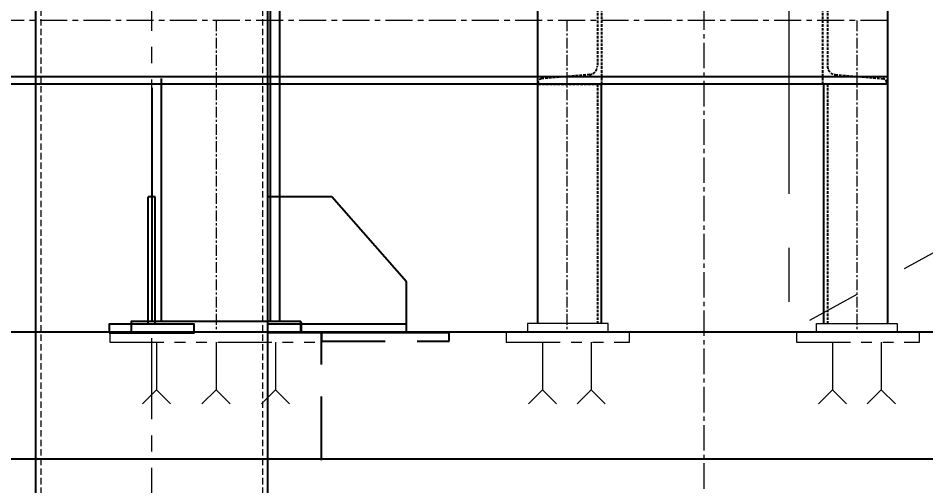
# Model space of a CAD drawing. Header units: millimetres. Extents: x -243837 to -5443, y 40 to 285140.
# Drawn here: x -110317 to -109249, y 111957 to 112507 of the extents above; entities that cross this region are included whole.
import ezdxf

# ---------------------------------------------------------------- set-up
doc = ezdxf.new("R2010")
doc.units = ezdxf.units.MM
for name, pattern in [('CENTER', [50.8, 31.75, -6.35, 6.35, -6.35]), ('CENTER2', [1.125, 0.75, -0.125, 0.125, -0.125]), ('HIDDEN', [0.375, 0.25, -0.125]), ('PHANTOM', [63.5, 31.75, -6.35, 6.35, -6.35, 6.35, -6.35])]:
    doc.linetypes.add(name, pattern=pattern)
for name, color, linetype, lineweight in [('CEN', 1, 'CENTER', 9), ('PHANTAM', 21, 'PHANTOM', 0), ('R-CENTER', 1, 'CENTER2', 5), ('R-OBJECT', 2, 'Continuous', 20)]:
    doc.layers.add(name, color=color, linetype=linetype, lineweight=lineweight)
for name, color, linetype in [('HD', 3, 'HIDDEN'), ('object', 4, 'Continuous'), ('object line', 4, 'Continuous')]:
    doc.layers.add(name, color=color, linetype=linetype)
doc.styles.add('KA', font='romans.shx', dxfattribs={"width": 0.7})
doc.dimstyles.new('rakesh', dxfattribs={"dimscale": 160, "dimtxt": 2.5, "dimasz": 1, "dimexe": 0.8, "dimexo": 0.8, "dimgap": 1, "dimtad": 1, "dimdec": 0, "dimzin": 0, "dimdsep": 46, "dimtxsty": 'KA', "dimblk": 'OBLIQUE', "dimcen": 1.5, "dimclrd": 1, "dimclre": 1, "dimclrt": 2, "dimadec": 0, "dimazin": 0, "dimtfac": 1, "dimtdec": 0, "dimtmove": 0, "dimatfit": 2, "dimfxl": 0, "dimtolj": 1, "dimtzin": 0, "dimlwd": -1, "dimlwe": -1, "dimarcsym": 1})

# ---------------------------------------------------------------- blocks, each defined once
blk = doc.blocks.new('_Oblique')
at = {"color": 0, "linetype": 'ByBlock', "lineweight": -2}
blk.add_line((-0.5, -0.5), (0.5, 0.5), dxfattribs=at)
blk = doc.blocks.new('*D224')
at = {"layer": 'DEFPOINTS', "color": 0, "ltscale": 10, "transparency": 16777216}
for p in [(-106760.2, 129714.9), (-190510.6, 125814.8, -169.4), (-106760.2, 110177.3)]:
    blk.add_point(p, dxfattribs=at)
at = {"layer": 'R-OBJECT', "color": 1, "ltscale": 10, "transparency": 16777216}
for p, q in [((-190510.6, 125942.8), (-190510.6, 129906.9)), ((-106760.2, 110305.3), (-106760.2, 129906.9)), ((-190510.6, 129714.9), (-106760.2, 129714.9))]:
    blk.add_line(p, q, dxfattribs=at)
at = {"layer": 'R-OBJECT', "color": 1, "ltscale": 10, "transparency": 16777216, "xscale": 160, "yscale": 160, "zscale": 160, "rotation": 180}
blk.add_blockref('_Oblique', (-190510.6, 129714.9), dxfattribs=at)
at = {"layer": 'R-OBJECT', "color": 1, "ltscale": 10, "transparency": 16777216, "xscale": 160, "yscale": 160, "zscale": 160}
blk.add_blockref('_Oblique', (-106760.2, 129714.9), dxfattribs=at)
at = {"layer": 'R-OBJECT', "color": 2, "ltscale": 10, "transparency": 16777216, "insert": (-148635.4, 130179.7), "char_height": 400, "attachment_point": 5, "style": 'KA'}
blk.add_mtext('\\A1;83750 (HORIZONTAL PULLEY CRS.)', dxfattribs=at)
blk = doc.blocks.new('*D267')
at = {"layer": 'DEFPOINTS', "color": 0, "ltscale": 10, "transparency": 16777216}
for p in [(-99129.9, 285140), (-118071.6, 111168.1)]:
    blk.add_point(p, dxfattribs=at)
at = {"layer": 'R-OBJECT', "color": 1, "ltscale": 10, "transparency": 16777216}
blk.add_line((-117727.6, 114327.7), (-118071.6, 111168.1), dxfattribs=at)
at = {"layer": 'R-OBJECT', "color": 1, "ltscale": 10, "transparency": 16777216, "xscale": 160, "yscale": 160, "zscale": 160, "rotation": 263.7862272517605}
blk.add_blockref('_Oblique', (-118071.6, 111168.1), dxfattribs=at)
at = {"layer": 'R-OBJECT', "color": 2, "ltscale": 10, "transparency": 16777216, "insert": (-118199.5, 113319.5), "char_height": 400, "attachment_point": 5, "rotation": 83.7862, "style": 'KA'}
blk.add_mtext('\\A1;R175000', dxfattribs=at)
blk = doc.blocks.new('vbf1')
at = {"ltscale": 10}
for p, q in [((8365570.4, 3692934.8, -7043.6), (8365570.4, 3690860.8, -7043.6)), ((8365843.4, 3692934.8, -7043.6), (8365843.4, 3690860.8, -7043.6))]:
    blk.add_line(p, q, dxfattribs=at)
at = {"color": 7, "ltscale": 10}
for p, q in [((8365702.9, 3691529.5, -7043.6), (8365702.9, 3691679.5, -7043.6)), ((8365710.9, 3691679.5, -7043.6), (8365702.9, 3691679.5, -7043.6)), ((8365710.9, 3691529.5, -7043.6), (8365710.9, 3691679.5, -7043.6)), ((8365918.9, 3691679.5, -7043.6), (8365843.4, 3691679.5, -7043.6)), ((8366006.9, 3691579.5, -7043.6), (8365918.9, 3691679.5, -7043.6)), ((8366006.9, 3691519.5, -7043.6), (8366006.9, 3691579.5, -7043.6)), ((8366006.9, 3691529.5, -7043.6), (8365843.4, 3691529.5, -7043.6)), ((8366006.9, 3691519.5, -7043.6), (8365843.4, 3691519.5, -7043.6))]:
    blk.add_line(p, q, dxfattribs=at)
at = {"ltscale": 50}
blk.add_line((8365882.7, 3691531.5, -6907.7), (8365882.7, 3691519.5, -6907.7), dxfattribs=at)
at = {"color": 3, "linetype": 'HIDDEN', "ltscale": 300}
blk.add_line((8365906.9, 3691369.5, -7043.6), (8365906.9, 3691519.5, -7043.6), dxfattribs=at)
at = {"color": 7, "ltscale": 10, "elevation": -7043.6}
blk.add_lwpolyline([(8365656.9, 3691519.5), (8365756.9, 3691519.5), (8365756.9, 3691529.5), (8365656.9, 3691529.5)], close=True, dxfattribs=at)
at = {"color": 3, "linetype": 'HIDDEN', "ltscale": 300, "elevation": -7043.6}
blk.add_lwpolyline([(8365906.9, 3691509.5), (8366056.9, 3691509.5), (8366056.9, 3691519.5), (8365906.9, 3691519.5)], close=True, dxfattribs=at)
at = {"layer": 'CEN', "ltscale": 3}
blk.add_line((8365706.9, 3693036.9, -6922.2), (8365706.9, 3690820.8, -7043.6), dxfattribs=at)
at = {"layer": 'R-OBJECT', "color": 3, "linetype": 'HIDDEN', "ltscale": 30}
for p, q in [((8365576.4, 3692934.8, -7043.6), (8365576.4, 3690860.8, -7043.6)), ((8365837.4, 3692934.8, -7043.6), (8365837.4, 3690860.8, -7043.6))]:
    blk.add_line(p, q, dxfattribs=at)

msp = doc.modelspace()

# ---------------------------------------------------------------- linework, layer by layer
for p, q in [((-109706.19, 112579.6, 0.87), (-109706.19, 112148.09, 0.87)), ((-109294.34, 112579.6, 0.87), (-109294.34, 112148.09, 0.87)), ((-109294.34, 112438.35, 109.58), (-110959.41, 112438.35, 109.58)), ((-109294.34, 112429.6, 109.58), (-110959.41, 112429.6, 109.58)), ((-109631.19, 112429.6, 0.87), (-109631.19, 112148.09, 0.87)), ((-109369.34, 112429.6, 0.87), (-109369.34, 112148.09, 0.87))]:
    msp.add_line(p, q)
at = {"ltscale": 50}
for p, q in [((-110009.43, 112150.09, -26.8), (-110009.43, 112575.09, -26.8)), ((-110020.43, 112150.09, -26.8), (-110020.43, 112564.09, -26.8)), ((-110148.43, 112150.09, -26.8), (-110148.43, 112436.09, -26.8)), ((-110159.43, 112150.09, -26.8), (-110159.43, 112425.09, -26.8)), ((-110184.43, 112150.09, -26.8), (-110184.43, 112138.09, -26.8)), ((-109984.43, 112150.09, -26.8), (-109984.43, 112138.09, -26.8))]:
    msp.add_line(p, q, dxfattribs=at)
at = {"ltscale": 50, "elevation": -26.8}
msp.add_lwpolyline([(-109984.43, 112150.09), (-110184.43, 112150.09), (-110184.43, 112138.09), (-109984.43, 112138.09)], close=True, dxfattribs=at)
at = {"layer": 'CEN'}
msp.add_line((-109294.34, 112504.6, 109.58), (-110959.41, 112504.6, 109.58), dxfattribs=at)
at = {"layer": 'CEN', "ltscale": 0.4}
for p, q in [((-110084.43, 112504.6, -26.8), (-110084.43, 112138.01, -26.8)), ((-109671.59, 112504.6, -6.7), (-109671.59, 112138.01, -6.7)), ((-109330.23, 112504.6, 0.87), (-109330.23, 112138.01, 0.87))]:
    msp.add_line(p, q, dxfattribs=at)
at = {"layer": 'HD', "ltscale": 12}
for p, q in [((-109635.67, 112429.6, 95.46), (-109635.67, 112148.09, 0.87)), ((-109364.87, 112429.6, 95.46), (-109364.87, 112148.09, 0.87))]:
    msp.add_line(p, q, dxfattribs=at)
at = {"layer": 'HD', "ltscale": 12, "elevation": 109.58}
for points in [[(-109705.27, 112577.33, 0.3888787), (-109701.62, 112573.35), (-109644.8, 112568.38, -0.3888787), (-109635.67, 112558.41), (-109635.67, 112450.79, -0.3888787), (-109644.8, 112440.83), (-109701.62, 112435.86, 0.3888787), (-109705.27, 112431.88), (-109705.27, 112429.6), (-109630.27, 112429.6), (-109630.27, 112579.6), (-109705.27, 112579.6)], [(-109295.27, 112577.33, -0.3888787), (-109298.92, 112573.35), (-109355.74, 112568.38, 0.3888787), (-109364.87, 112558.41), (-109364.87, 112450.79, 0.3888787), (-109355.74, 112440.83), (-109298.92, 112435.86, -0.3888787), (-109295.27, 112431.88), (-109295.27, 112429.6), (-109370.27, 112429.6), (-109370.27, 112579.6), (-109295.27, 112579.6)]]:
    msp.add_lwpolyline(points, format="xyb", close=True, dxfattribs=at)
at = {"layer": 'object', "color": 6, "elevation": -1749.74}
msp.add_lwpolyline([(-105710.16, 111988.09), (-111310.16, 111988.09)], dxfattribs=at)
at = {"layer": 'object line', "color": 6}
msp.add_line((-111710.16, 112138.09), (-105310.16, 112138.09), dxfattribs=at)
at = {"layer": 'PHANTAM', "ltscale": 10}
for p in [(-109410.21, 113888.09, 0), (-106210.21, 113888.09, 0)]:
    msp.add_line(p, (-109410.21, 112138.09, 0), dxfattribs=at)
at = {"layer": 'PHANTAM', "ltscale": 2}
for p, q in [((-110154.43, 112126.1, -26.8), (-110154.43, 112069.93, -26.8)), ((-110084.43, 112126.1, -26.8), (-110084.43, 112069.93, -26.8)), ((-110014.43, 112126.1, -26.8), (-110014.43, 112069.93, -26.8)), ((-109700.34, 112125.93, -6.7), (-109700.34, 112069.77, -6.7)), ((-109642.84, 112125.93, -6.7), (-109642.84, 112069.77, -6.7)), ((-109358.98, 112125.93, 0.87), (-109358.98, 112069.77, 0.87)), ((-109301.48, 112125.93, 0.87), (-109301.48, 112069.77, 0.87)), ((-110154.43, 112069.93, -26.8), (-110170.93, 112053.44, -26.8)), ((-110154.43, 112069.93, -26.8), (-110137.93, 112053.44, -26.8)), ((-110084.43, 112069.93, -26.8), (-110100.93, 112053.44, -26.8)), ((-110084.43, 112069.93, -26.8), (-110067.93, 112053.44, -26.8)), ((-110014.43, 112069.93, -26.8), (-110030.93, 112053.44, -26.8)), ((-110014.43, 112069.93, -26.8), (-109997.93, 112053.44, -26.8)), ((-109700.34, 112069.77, -6.7), (-109716.84, 112053.27, -6.7)), ((-109700.34, 112069.77, -6.7), (-109683.84, 112053.27, -6.7)), ((-109642.84, 112069.77, -6.7), (-109659.34, 112053.27, -6.7)), ((-109642.84, 112069.77, -6.7), (-109626.34, 112053.27, -6.7)), ((-109358.98, 112069.77, 0.87), (-109375.48, 112053.27, 0.87)), ((-109358.98, 112069.77, 0.87), (-109342.48, 112053.27, 0.87)), ((-109301.48, 112069.77, 0.87), (-109317.98, 112053.27, 0.87)), ((-109301.48, 112069.77, 0.87), (-109284.98, 112053.27, 0.87))]:
    msp.add_line(p, q, dxfattribs=at)
msp.add_lwpolyline([(-109597.81, 112138.08), (-109742.81, 112138.12), (-109742.81, 112126.12), (-109597.81, 112126.09)], close=True, dxfattribs=at)
for points, elevation in [([(-109256.45, 112138.08), (-109401.45, 112138.12), (-109401.45, 112126.12), (-109256.45, 112126.09)], 7.57), ([(-109959.43, 112138.09), (-110209.43, 112138.09), (-110209.43, 112126.1), (-109959.43, 112126.1)], -26.8)]:
    msp.add_lwpolyline(points, close=True, dxfattribs=dict(at, elevation=elevation))
at = {"layer": 'R-CENTER', "ltscale": 40}
msp.add_line((-109510.41, 115673.35), (-109510.41, 111894.08), dxfattribs=at)
at = {"layer": 'R-OBJECT', "elevation": 0.87}
for points in [[(-109717.81, 112148.09), (-109717.81, 112138.09), (-109622.81, 112138.09), (-109622.81, 112148.09)], [(-109282.73, 112148.09), (-109282.73, 112138.09), (-109377.73, 112138.09), (-109377.73, 112148.09)]]:
    msp.add_lwpolyline(points, close=True, dxfattribs=at)

# ---------------------------------------------------------------- block references
msp.add_blockref('vbf1', (-8475867.09, -3579382.42, 6880.94))

# ---------------------------------------------------------------- dimensions: what is measured, and where the dimension line sits
at = {"layer": 'R-OBJECT', "ltscale": 10}
dim = msp.add_radius_dim(center=(-99129.86, 285140.02), mpoint=(-118071.56, 111168.15), dimstyle='rakesh', override={"dimexe": 1.2, "dimatfit": 3, "dimfxl": 0.18}, dxfattribs=at)
dim.commit()
dim.dimension.update_dxf_attribs({"geometry": '*D267', "text_midpoint": (-117841.57, 113280.56), "dimtype": 164})
dim = msp.add_linear_dim(base=(-106760.16, 129714.92), p1=(-190510.55, 125814.78, -169.38), p2=(-106760.16, 110177.28), text='<> (HORIZONTAL PULLEY CRS.)', dimstyle='rakesh', override={"dimexe": 1.2, "dimfxl": 0.18}, dxfattribs=at)
dim.commit()
dim.dimension.update_dxf_attribs({"geometry": '*D224', "text_midpoint": (-148635.36, 130179.68)})

doc.saveas('drawing.dxf')
